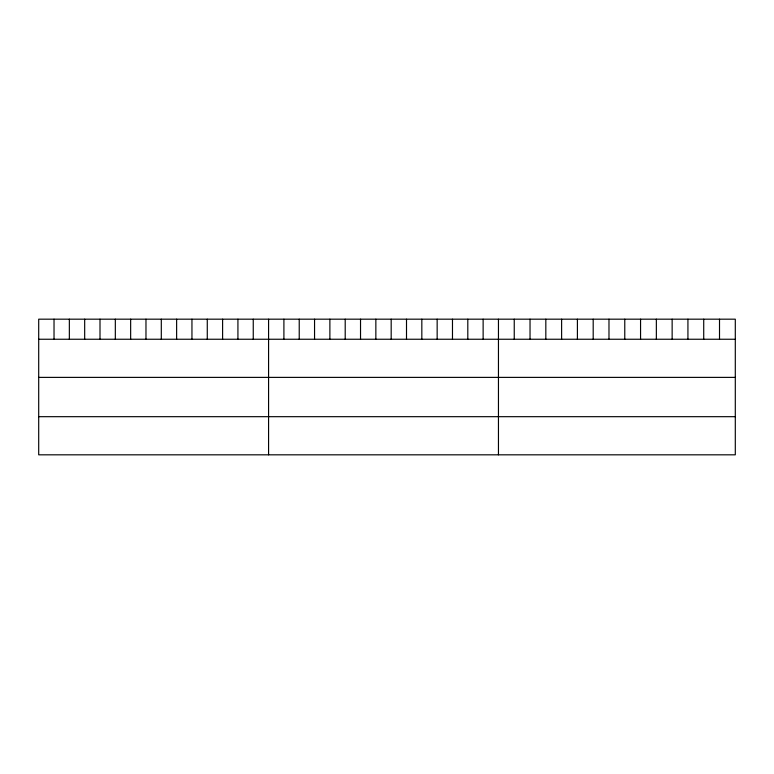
<?xml version="1.0" encoding="UTF-8"?>
<svg xmlns="http://www.w3.org/2000/svg" width="774" height="774" viewBox="0 0 774 774"><rect width="100%" height="100%" fill="white"/><g stroke="black" fill="none" stroke-linecap="round" stroke-linejoin="round"><path stroke-width="1.16" d="M735.3 339.244L735.3 454.822L38.7 454.822L38.7 319.178L735.3 319.178L735.3 339.244L38.7 339.244M38.7 377.383L735.3 377.383M38.7 416.683L735.3 416.683M719.51 319.178L719.51 339.244M703.721 319.178L703.721 339.244M687.931 319.178L687.931 339.244M672.142 319.178L672.142 339.244M656.352 319.178L656.352 339.244M640.562 319.178L640.562 339.244M624.773 319.178L624.773 339.244M608.983 319.178L608.983 339.244M593.194 319.178L593.194 339.244M577.404 319.178L577.404 339.244M561.614 319.178L561.614 339.244M545.825 319.178L545.825 339.244M530.035 319.178L530.035 339.244M514.246 319.178L514.246 339.244M498.456 319.178L498.456 454.822M483.131 319.178L483.131 339.244M467.806 319.178L467.806 339.244M452.48 319.178L452.48 339.244M437.155 319.178L437.155 339.244M421.83 319.178L421.83 339.244M406.505 319.178L406.505 339.244M391.18 319.178L391.18 339.244M375.854 319.178L375.854 339.244M360.529 319.178L360.529 339.244M345.204 319.178L345.204 339.244M329.879 319.178L329.879 339.244M314.554 319.178L314.554 339.244M299.228 319.178L299.228 339.244M283.903 319.178L283.903 339.244M268.578 319.178L268.578 454.822M253.253 319.178L253.253 339.244M237.928 319.178L237.928 339.244M222.602 319.178L222.602 339.244M207.277 319.178L207.277 339.244M191.952 319.178L191.952 339.244M176.627 319.178L176.627 339.244M161.302 319.178L161.302 339.244M145.976 319.178L145.976 339.244M130.651 319.178L130.651 339.244M115.326 319.178L115.326 339.244M100.001 319.178L100.001 339.244M84.676 319.178L84.676 339.244M69.35 319.178L69.35 339.244M54.025 319.178L54.025 339.244"/></g></svg>
